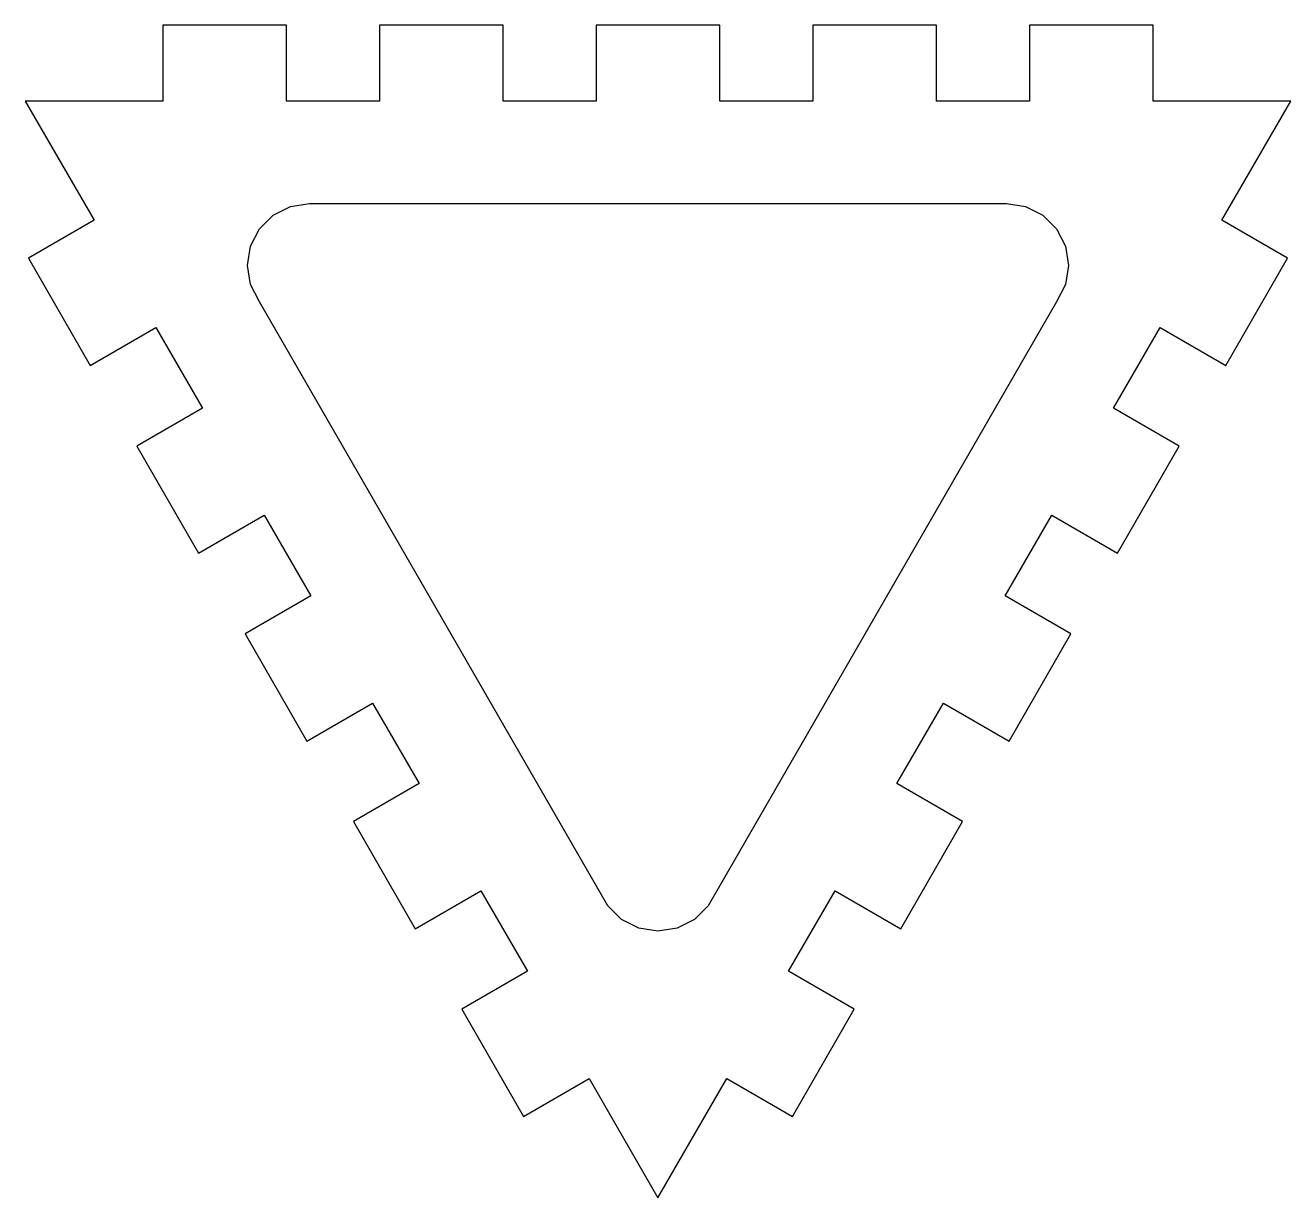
# Model space of a CAD drawing. Header units: metres. Extents: x -1.02 to 1.02, y -1.18 to 0.71.
import ezdxf

# ---------------------------------------------------------------- set-up
doc = ezdxf.new("R2010")
doc.units = ezdxf.units.M

msp = doc.modelspace()

# ---------------------------------------------------------------- linework, layer by layer
for p, q in [((-0.6, 0.7125), (-0.8, 0.7125)), ((-0.8, 0.7125), (-0.8, 0.59)), ((-0.6, 0.59), (-0.6, 0.7125)), ((-0.25, 0.7125), (-0.45, 0.7125)), ((-0.45, 0.7125), (-0.45, 0.59)), ((-0.25, 0.59), (-0.25, 0.7125)), ((0.1, 0.7125), (-0.1, 0.7125)), ((-0.1, 0.7125), (-0.1, 0.59)), ((0.1, 0.59), (0.1, 0.7125)), ((0.45, 0.7125), (0.25, 0.7125)), ((0.25, 0.7125), (0.25, 0.59)), ((0.45, 0.59), (0.45, 0.7125)), ((0.8, 0.7125), (0.6, 0.7125)), ((0.6, 0.7125), (0.6, 0.59)), ((0.8, 0.59), (0.8, 0.7125)), ((-0.8, 0.59), (-1.0219, 0.59)), ((-1.0219, 0.59), (-0.9109, 0.3978)), ((-0.45, 0.59), (-0.6, 0.59)), ((-0.1, 0.59), (-0.25, 0.59)), ((0.25, 0.59), (0.1, 0.59)), ((0.6, 0.59), (0.45, 0.59)), ((1.0219, 0.59), (0.8, 0.59)), ((0.9109, 0.3978), (1.0219, 0.59)), ((-0.6217, 0.4059), (-0.5938, 0.4201)), ((-0.5938, 0.4201), (-0.5629, 0.425)), ((-0.5629, 0.425), (0.5629, 0.425)), ((0.5629, 0.425), (0.5938, 0.4201)), ((0.5938, 0.4201), (0.6217, 0.4059)), ((-0.9109, 0.3978), (-1.017, 0.3365)), ((-0.6438, 0.3838), (-0.6217, 0.4059)), ((0.6217, 0.4059), (0.6438, 0.3838)), ((1.017, 0.3365), (0.9109, 0.3978)), ((-0.658, 0.3559), (-0.6438, 0.3838)), ((0.6438, 0.3838), (0.658, 0.3559)), ((-0.6629, 0.325), (-0.658, 0.3559)), ((0.658, 0.3559), (0.6629, 0.325)), ((-1.017, 0.3365), (-0.917, 0.1633)), ((0.917, 0.1633), (1.017, 0.3365)), ((-0.658, 0.2941), (-0.6629, 0.325)), ((0.6629, 0.325), (0.658, 0.2941)), ((-0.6438, 0.2662), (-0.658, 0.2941)), ((0.658, 0.2941), (0.6438, 0.2662)), ((-0.0809, -0.7088), (-0.6438, 0.2662)), ((0.6438, 0.2662), (0.0809, -0.7088)), ((-0.917, 0.1633), (-0.8109, 0.2246)), ((-0.8109, 0.2246), (-0.7359, 0.0947)), ((0.7359, 0.0947), (0.8109, 0.2246)), ((0.8109, 0.2246), (0.917, 0.1633)), ((-0.7359, 0.0947), (-0.842, 0.0334)), ((0.842, 0.0334), (0.7359, 0.0947)), ((-0.842, 0.0334), (-0.742, -0.1398)), ((0.742, -0.1398), (0.842, 0.0334)), ((-0.742, -0.1398), (-0.6359, -0.0785)), ((-0.6359, -0.0785), (-0.5609, -0.2084)), ((0.5609, -0.2084), (0.6359, -0.0785)), ((0.6359, -0.0785), (0.742, -0.1398)), ((-0.5609, -0.2084), (-0.667, -0.2697)), ((0.667, -0.2697), (0.5609, -0.2084)), ((-0.667, -0.2697), (-0.567, -0.4428)), ((0.567, -0.4428), (0.667, -0.2697)), ((-0.567, -0.4428), (-0.461, -0.3816)), ((-0.461, -0.3816), (-0.386, -0.5115)), ((0.386, -0.5115), (0.461, -0.3816)), ((0.461, -0.3816), (0.567, -0.4428)), ((-0.386, -0.5115), (-0.492, -0.5727)), ((0.492, -0.5727), (0.386, -0.5115)), ((-0.492, -0.5727), (-0.392, -0.746)), ((0.392, -0.746), (0.492, -0.5727)), ((-0.392, -0.746), (-0.2859, -0.6847)), ((-0.2859, -0.6847), (-0.211, -0.8146)), ((0.211, -0.8146), (0.2859, -0.6847)), ((0.2859, -0.6847), (0.392, -0.746)), ((-0.0588, -0.7309), (-0.0809, -0.7088)), ((0.0809, -0.7088), (0.0588, -0.7309)), ((-0.0309, -0.7451), (-0.0588, -0.7309)), ((0.0588, -0.7309), (0.0309, -0.7451)), ((0, -0.75), (-0.0309, -0.7451)), ((0.0309, -0.7451), (0, -0.75)), ((-0.211, -0.8146), (-0.317, -0.8759)), ((0.317, -0.8759), (0.211, -0.8146)), ((-0.317, -0.8759), (-0.217, -1.0491)), ((0.217, -1.0491), (0.317, -0.8759)), ((-0.217, -1.0491), (-0.111, -0.9878)), ((-0.111, -0.9878), (0, -1.18)), ((0, -1.18), (0.111, -0.9878)), ((0.111, -0.9878), (0.217, -1.0491))]:
    msp.add_line(p, q)

doc.saveas('drawing.dxf')
